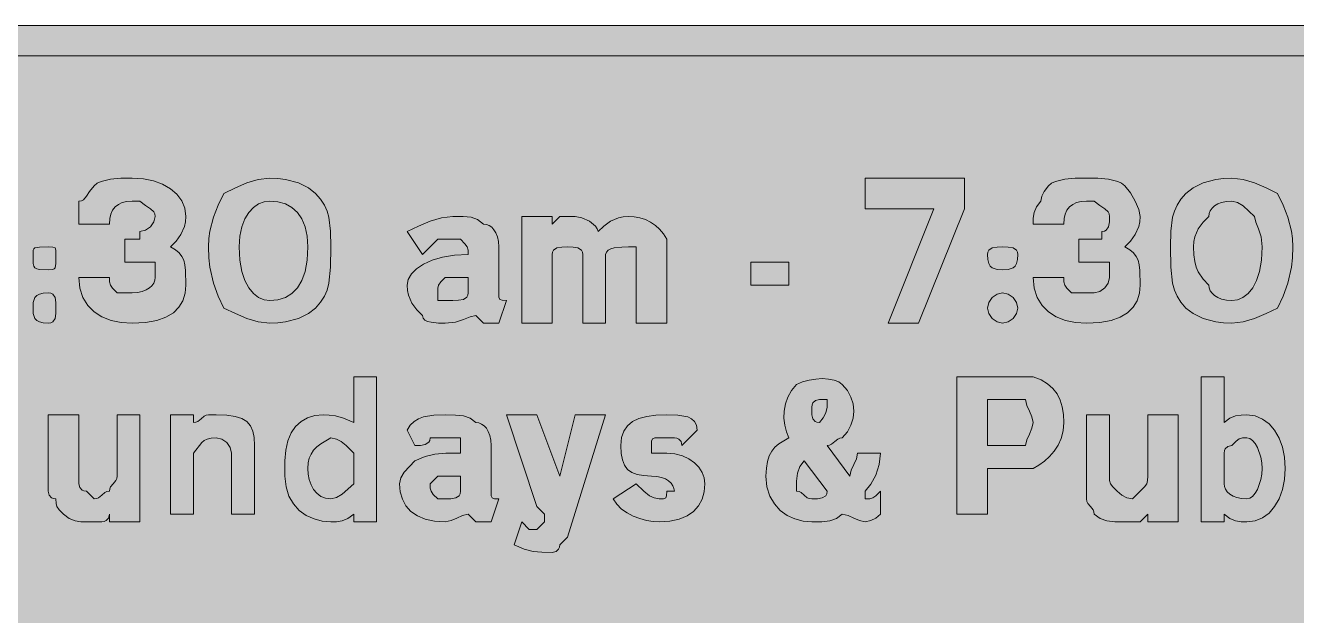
# Model space of a CAD drawing. Header units: metres. Extents: x 12 to 555, y 31 to 239.
# Drawn here: x 165.2 to 365, y 146.3 to 239 of the extents above; entities that cross this region are included whole.
import ezdxf

# ---------------------------------------------------------------- set-up
doc = ezdxf.new("R2010")
doc.units = ezdxf.units.M
doc.layers.add('FILL_BLACK_000000', color=7, linetype='Continuous', true_color=0x000000)
doc.layers.add('FILL_WHITE_FFFFFF', color=7, linetype='Continuous', true_color=0xffffff)

msp = doc.modelspace()

# ---------------------------------------------------------------- hatches: boundary and pattern name
at = {"layer": 'FILL_BLACK_000000', "true_color": 0x000000}
h = msp.add_hatch(color=7, dxfattribs=at)
h.dxf.hatch_style = 1
h.paths.add_polyline_path([(548.59, 238.83), (550.26, 238.29), (551.7, 237.52), (552.81, 236.64), (554.46, 233.64), (555, 232.25), (555.16, 231.49), (555.21, 230.64), (555.21, 39.84), (555, 38.73), (554.46, 37.29), (552.81, 33.84), (551.7, 32.96), (550.26, 32.19), (548.59, 31.65), (546.81, 31.44), (20.01, 31.44), (19.16, 31.49), (18.4, 31.65), (17.01, 32.19), (14.01, 33.84), (12.36, 37.29), (11.82, 38.73), (11.61, 39.84), (11.61, 230.64), (11.63, 231.54), (11.76, 232.44), (12.12, 233.34), (12.81, 234.24), (12.96, 234.99), (13.32, 235.76), (14.01, 236.64), (14.89, 237.33), (15.66, 237.69), (16.41, 237.84), (17.31, 238.53), (18.21, 238.89), (19.11, 239.02), (20.01, 239.04), (546.81, 239.04), (548.59, 238.83)])
h.paths.add_polyline_path([(18.43, 234.01), (17.82, 233.73), (17.31, 233.34), (16.92, 232.83), (16.63, 232.21), (16.47, 231.48), (16.41, 230.64), (16.41, 39.84), (16.41, 38.64), (16.56, 38.04), (16.92, 37.63), (17.21, 37.49), (17.61, 37.44), (17.66, 37.04), (17.82, 36.75), (18.36, 36.39), (19.13, 36.26), (20.01, 36.24), (546.81, 36.24), (548.01, 36.24), (548.72, 36.26), (549.21, 36.39), (549.7, 36.75), (550.41, 37.44), (551.01, 38.19), (551.42, 38.96), (551.61, 39.84), (551.61, 230.64), (551.46, 231.24), (551.1, 231.65), (550.81, 231.79), (550.41, 231.84), (550.41, 233.04), (549.51, 233.73), (548.61, 234.09), (547.71, 234.22), (546.81, 234.24), (20.01, 234.24), (19.17, 234.18), (18.43, 234.01)], flags=16)
h = msp.add_hatch(color=7, dxfattribs=at)
h.dxf.hatch_style = 1
h.paths.add_polyline_path([(180.27, 192.35), (178.67, 192.69), (177.24, 193.25), (176.01, 194.04), (175, 195.05), (174.25, 196.29), (173.77, 197.75), (173.61, 199.44), (178.41, 199.44), (178.43, 198.73), (178.56, 198.24), (178.92, 197.75), (179.61, 197.04), (182.01, 197.04), (182.85, 197.09), (183.58, 197.25), (184.2, 197.48), (184.71, 197.79), (185.1, 198.15), (185.38, 198.56), (185.55, 198.99), (185.61, 199.44), (185.61, 201.84), (184.41, 201.84), (183.21, 201.84), (180.81, 201.84), (180.81, 205.44), (183.21, 205.44), (183.21, 206.64), (184.09, 206.85), (184.86, 207.39), (185.4, 208.16), (185.61, 209.04), (185.56, 209.44), (185.4, 209.75), (184.86, 210.24), (184.09, 210.73), (183.21, 211.44), (182.01, 211.44), (181.17, 211.38), (180.43, 211.21), (179.82, 210.93), (179.31, 210.54), (178.92, 210.03), (178.63, 209.41), (178.47, 208.68), (178.41, 207.84), (173.61, 207.84), (173.61, 211.44), (174.01, 211.49), (174.32, 211.65), (174.81, 212.19), (175.3, 212.96), (176.01, 213.84), (176.51, 214.24), (177.12, 214.53), (178.56, 214.89), (180.23, 215.02), (182.01, 215.04), (183.75, 214.93), (185.35, 214.61), (186.78, 214.09), (188.01, 213.39), (189.02, 212.52), (189.77, 211.5), (190.25, 210.33), (190.41, 209.04), (190.36, 208.19), (190.2, 207.45), (189.66, 206.19), (188.89, 205.16), (188.01, 204.24), (188.8, 203.79), (189.4, 203.3), (189.82, 202.76), (190.11, 202.14), (190.28, 201.4), (190.37, 200.53), (190.41, 198.24), (190.3, 196.95), (189.94, 195.78), (189.33, 194.76), (188.46, 193.89), (187.3, 193.19), (185.85, 192.67), (184.09, 192.35), (182.01, 192.24), (180.27, 192.35)])
h = msp.add_hatch(color=7, dxfattribs=at)
h.dxf.hatch_style = 1
h.paths.add_polyline_path([(212.91, 198.54), (212.62, 197.47), (212.2, 196.48), (211.6, 195.54), (210.81, 194.64), (209.68, 193.76), (208.11, 192.99), (206.08, 192.45), (204.9, 192.29), (203.61, 192.24), (201.81, 192.45), (200.01, 192.99), (198.21, 193.76), (196.41, 194.64), (195.53, 196.48), (194.76, 198.54), (194.22, 201.05), (194.06, 202.55), (194.01, 204.24), (194.06, 205.54), (194.22, 206.73), (194.76, 208.89), (195.53, 210.82), (196.41, 212.64), (198.21, 213.52), (200.01, 214.29), (201.81, 214.83), (203.61, 215.04), (204.9, 214.99), (206.08, 214.83), (208.11, 214.29), (209.68, 213.52), (210.81, 212.64), (211.6, 211.74), (212.2, 210.82), (212.62, 209.88), (212.91, 208.89), (213.17, 206.73), (213.21, 204.24), (213.17, 201.05), (212.91, 198.54)])
h.paths.add_polyline_path([(209.18, 207.39), (208.66, 208.63), (207.96, 209.64), (207.09, 210.43), (206.07, 210.99), (204.9, 211.33), (203.61, 211.44), (202.71, 211.33), (201.85, 210.99), (201.04, 210.43), (200.31, 209.64), (199.7, 208.63), (199.22, 207.39), (198.92, 205.93), (198.81, 204.24), (198.92, 202.16), (199.22, 200.4), (199.7, 198.95), (200.31, 197.79), (201.04, 196.92), (201.85, 196.31), (202.71, 195.95), (203.61, 195.84), (204.9, 195.95), (206.07, 196.31), (207.09, 196.92), (207.96, 197.79), (208.66, 198.95), (209.18, 200.4), (209.5, 202.16), (209.61, 204.24), (209.5, 205.93), (209.18, 207.39)], flags=16)
h = msp.add_hatch(color=7, dxfattribs=at)
h.dxf.hatch_style = 1
h.paths.add_polyline_path([(308.01, 210.24), (297.21, 210.24), (297.21, 215.04), (312.81, 215.04), (312.81, 210.24), (305.61, 192.24), (300.81, 192.24), (308.01, 210.24)])
h = msp.add_hatch(color=7, dxfattribs=at)
h.dxf.hatch_style = 1
h.paths.add_polyline_path([(330.27, 192.35), (328.67, 192.69), (327.24, 193.25), (326.01, 194.04), (325, 195.05), (324.25, 196.29), (323.77, 197.75), (323.61, 199.44), (328.41, 199.44), (328.43, 198.73), (328.56, 198.24), (328.92, 197.75), (329.61, 197.04), (333.21, 197.04), (334.09, 197.25), (334.86, 197.79), (335.4, 198.56), (335.61, 199.44), (335.61, 201.84), (334.41, 201.84), (330.81, 201.84), (330.81, 205.44), (334.41, 205.44), (334.41, 206.64), (334.81, 206.69), (335.1, 206.85), (335.46, 207.39), (335.59, 208.16), (335.61, 209.04), (335.56, 209.44), (335.4, 209.75), (334.86, 210.24), (334.09, 210.73), (333.21, 211.44), (332.01, 211.44), (331.17, 211.38), (330.43, 211.21), (329.82, 210.93), (329.31, 210.54), (328.92, 210.03), (328.63, 209.41), (328.47, 208.68), (328.41, 207.84), (323.61, 207.84), (323.63, 208.74), (323.76, 209.64), (324.12, 210.54), (324.81, 211.44), (324.96, 212.19), (325.32, 212.96), (326.01, 213.84), (326.51, 214.24), (327.12, 214.53), (328.56, 214.89), (330.23, 215.02), (332.01, 215.04), (333.79, 215.02), (335.46, 214.89), (336.9, 214.53), (337.51, 214.24), (338.01, 213.84), (338.89, 212.75), (339.66, 211.44), (340.2, 210.13), (340.41, 209.04), (340.36, 208.19), (340.2, 207.45), (339.66, 206.19), (338.89, 205.16), (338.01, 204.24), (338.8, 203.79), (339.4, 203.3), (339.82, 202.76), (340.11, 202.14), (340.28, 201.4), (340.37, 200.53), (340.41, 198.24), (340.3, 196.95), (339.94, 195.78), (339.33, 194.76), (338.46, 193.89), (337.3, 193.19), (335.85, 192.67), (334.09, 192.35), (332.01, 192.24), (330.27, 192.35)])
h = msp.add_hatch(color=7, dxfattribs=at)
h.dxf.hatch_style = 1
h.paths.add_polyline_path([(364.2, 201.05), (363.66, 198.54), (362.89, 196.48), (362.01, 194.64), (360.21, 193.76), (358.41, 192.99), (356.61, 192.45), (354.81, 192.24), (353.52, 192.29), (352.33, 192.45), (350.31, 192.99), (348.73, 193.76), (347.61, 194.64), (346.82, 195.54), (346.22, 196.48), (345.8, 197.47), (345.51, 198.54), (345.25, 201.05), (345.21, 204.24), (345.25, 206.73), (345.51, 208.89), (345.8, 209.88), (346.22, 210.82), (346.82, 211.74), (347.61, 212.64), (348.73, 213.52), (350.31, 214.29), (352.33, 214.83), (353.52, 214.99), (354.81, 215.04), (356.61, 214.83), (358.41, 214.29), (360.21, 213.52), (362.01, 212.64), (362.89, 210.82), (363.66, 208.89), (364.2, 206.73), (364.36, 205.54), (364.41, 204.24), (364.36, 202.55), (364.2, 201.05)])
h.paths.add_polyline_path([(359.01, 207.09), (358.6, 208.12), (358.41, 209.04), (356.61, 210.69), (355.71, 211.23), (354.81, 211.44), (353.97, 211.39), (353.23, 211.23), (352.62, 211), (352.11, 210.69), (351.72, 210.33), (351.43, 209.92), (351.27, 209.49), (351.21, 209.04), (350.33, 208.12), (349.56, 207.09), (349.02, 205.83), (348.86, 205.09), (348.81, 204.24), (348.86, 203), (349.02, 201.95), (349.25, 201.08), (349.56, 200.34), (350.33, 199.18), (351.21, 198.24), (351.27, 197.79), (351.43, 197.36), (351.72, 196.95), (352.11, 196.59), (352.62, 196.28), (353.23, 196.05), (353.97, 195.89), (354.81, 195.84), (355.71, 195.95), (356.57, 196.31), (357.38, 196.92), (358.11, 197.79), (358.72, 198.95), (359.2, 200.4), (359.5, 202.16), (359.61, 204.24), (359.42, 205.83), (359.01, 207.09)], flags=16)
h = msp.add_hatch(color=7, dxfattribs=at)
h.dxf.hatch_style = 1
h.paths.add_polyline_path([(237.21, 192.24), (236.01, 193.44), (235.09, 193.25), (234.06, 192.84), (232.8, 192.43), (231.21, 192.24), (230.14, 192.26), (228.96, 192.39), (228.43, 192.53), (228, 192.75), (227.72, 193.04), (227.61, 193.44), (226.73, 194.36), (225.96, 195.39), (225.42, 196.65), (225.26, 197.39), (225.21, 198.24), (225.38, 199.14), (225.87, 200), (226.67, 200.81), (227.76, 201.54), (229.14, 202.15), (230.78, 202.63), (232.67, 202.93), (234.81, 203.04), (234.79, 203.75), (234.66, 204.24), (234.3, 204.73), (233.61, 205.44), (232.41, 205.44), (230.01, 205.44), (227.61, 203.04), (225.21, 206.64), (227.01, 207.52), (228.81, 208.29), (230.61, 208.83), (232.41, 209.04), (234, 209.02), (235.26, 208.89), (236.29, 208.53), (237.21, 207.84), (237.66, 207.78), (238.09, 207.61), (238.5, 207.33), (238.86, 206.94), (239.17, 206.43), (239.4, 205.81), (239.56, 205.08), (239.61, 204.24), (239.61, 197.04), (239.63, 196.35), (239.76, 195.99), (240.12, 195.86), (240.81, 195.84), (239.61, 192.24), (237.21, 192.24)])
h.paths.add_polyline_path([(232.41, 195.84), (233.29, 195.86), (234.06, 195.99), (234.6, 196.35), (234.76, 196.64), (234.81, 197.04), (234.81, 199.44), (231.21, 199.44), (230.52, 198.73), (230.16, 198.24), (230.03, 197.75), (230.01, 197.04), (230.01, 195.84), (232.41, 195.84)], flags=16)
h = msp.add_hatch(color=7, dxfattribs=at)
h.dxf.hatch_style = 1
h.paths.add_polyline_path([(258.94, 204.22), (257.76, 204.09), (257.23, 203.95), (256.8, 203.73), (256.52, 203.44), (256.41, 203.04), (256.41, 192.24), (252.81, 192.24), (252.81, 203.04), (252.76, 203.44), (252.6, 203.73), (252.06, 204.09), (251.29, 204.22), (250.41, 204.24), (249.53, 204.22), (248.76, 204.09), (248.22, 203.73), (248.06, 203.44), (248.01, 203.04), (248.01, 192.24), (243.21, 192.24), (243.21, 209.04), (248.01, 209.04), (248.01, 207.84), (249.21, 209.04), (251.61, 209.04), (252.68, 208.83), (253.86, 208.29), (254.82, 207.52), (255.1, 207.09), (255.21, 206.64), (256.13, 207.52), (257.16, 208.29), (258.42, 208.83), (259.16, 208.99), (260.01, 209.04), (260.91, 208.98), (261.79, 208.81), (262.65, 208.53), (263.46, 208.14), (264.22, 207.63), (264.9, 207.01), (265.51, 206.28), (266.01, 205.44), (266.01, 204.24), (266.01, 192.24), (261.21, 192.24), (261.21, 203.04), (261.21, 204.24), (260.01, 204.24), (258.94, 204.22)])
h = msp.add_hatch(color=7, dxfattribs=at)
h.dxf.hatch_style = 1
h.paths.add_polyline_path([(169.99, 201.65), (169.86, 200.94), (169.72, 200.77), (169.5, 200.68), (168.81, 200.64), (167.42, 200.68), (167, 200.77), (166.71, 200.94), (166.54, 201.23), (166.45, 201.65), (166.41, 203.04), (166.45, 203.73), (166.54, 203.95), (166.71, 204.09), (167.42, 204.22), (168.81, 204.24), (169.5, 204.22), (169.86, 204.09), (169.99, 203.73), (170.01, 203.04), (169.99, 201.65)])
h = msp.add_hatch(color=7, dxfattribs=at)
h.dxf.hatch_style = 1
h.paths.add_polyline_path([(321.16, 202.25), (321, 201.65), (320.77, 201.23), (320.46, 200.94), (319.69, 200.68), (318.81, 200.64), (317.93, 200.68), (317.16, 200.94), (316.85, 201.23), (316.62, 201.65), (316.46, 202.25), (316.41, 203.04), (316.46, 203.44), (316.62, 203.73), (317.16, 204.09), (317.93, 204.22), (318.81, 204.24), (319.69, 204.22), (320.46, 204.09), (321, 203.73), (321.16, 203.44), (321.21, 203.04), (321.16, 202.25)])
h = msp.add_hatch(color=7, dxfattribs=at)
h.dxf.hatch_style = 1
h.paths.add_polyline_path([(285.21, 198.24), (279.21, 198.24), (279.21, 201.84), (285.21, 201.84), (285.21, 198.24)])
h = msp.add_hatch(color=7, dxfattribs=at)
h.dxf.hatch_style = 1
h.paths.add_polyline_path([(169.99, 193.76), (169.86, 192.99), (169.5, 192.45), (169.21, 192.29), (168.81, 192.24), (168.02, 192.29), (167.42, 192.45), (167, 192.68), (166.71, 192.99), (166.45, 193.76), (166.41, 194.64), (166.45, 195.52), (166.71, 196.29), (167, 196.6), (167.42, 196.83), (168.02, 196.99), (168.81, 197.04), (169.21, 196.99), (169.5, 196.83), (169.86, 196.29), (169.99, 195.52), (170.01, 194.64), (169.99, 193.76)])
h = msp.add_hatch(color=7, dxfattribs=at)
h.dxf.hatch_style = 1
h.paths.add_polyline_path([(321, 193.76), (320.46, 192.99), (319.69, 192.45), (318.81, 192.24), (317.93, 192.45), (317.16, 192.99), (316.62, 193.76), (316.41, 194.64), (316.62, 195.52), (317.16, 196.29), (317.93, 196.83), (318.81, 197.04), (319.69, 196.83), (320.46, 196.29), (321, 195.52), (321.21, 194.64), (321, 193.76)])
h = msp.add_hatch(color=7, dxfattribs=at)
h.dxf.hatch_style = 1
h.paths.add_polyline_path([(220.41, 183.84), (220.41, 161.04), (216.81, 161.04), (216.81, 162.24), (215.91, 161.55), (215.01, 161.19), (214.11, 161.06), (213.21, 161.04), (211.87, 161.15), (210.57, 161.49), (209.35, 162.05), (208.26, 162.84), (207.34, 163.85), (206.63, 165.09), (206.17, 166.55), (206.01, 168.24), (206.01, 169.44), (206.01, 170.64), (206.12, 172.33), (206.44, 173.79), (206.96, 175.03), (207.66, 176.04), (208.53, 176.83), (209.55, 177.39), (210.72, 177.73), (212.01, 177.84), (212.93, 177.82), (213.96, 177.69), (215.22, 177.33), (216.81, 176.64), (216.81, 183.84), (220.41, 183.84)])
h.paths.add_polyline_path([(216.81, 171.84), (215.61, 173.04), (214.86, 173.64), (214.09, 174.05), (213.21, 174.24), (211.63, 173.32), (211.02, 172.83), (210.51, 172.29), (210.12, 171.7), (209.83, 171.03), (209.67, 170.29), (209.61, 169.44), (209.67, 168.54), (209.83, 167.68), (210.12, 166.87), (210.51, 166.14), (211.02, 165.53), (211.63, 165.05), (212.37, 164.75), (213.21, 164.64), (214.11, 164.85), (215.01, 165.39), (216.81, 167.04), (216.81, 170.64), (216.81, 171.84)], flags=16)
h = msp.add_hatch(color=7, dxfattribs=at)
h.dxf.hatch_style = 1
h.paths.add_polyline_path([(311.61, 162.24), (311.61, 183.84), (322.41, 183.84), (323.61, 183.84), (324.85, 183.33), (325.88, 182.71), (326.71, 181.98), (327.36, 181.14), (327.84, 180.18), (328.17, 179.11), (328.35, 177.93), (328.41, 176.64), (328.3, 175.35), (328, 174.16), (327.52, 173.1), (326.91, 172.14), (326.18, 171.3), (325.37, 170.56), (324.51, 169.95), (323.61, 169.44), (322.41, 169.44), (316.41, 169.44), (316.41, 162.24), (311.61, 162.24)])
h.paths.add_polyline_path([(322.41, 173.04), (322.6, 173.94), (323.01, 174.84), (323.42, 175.74), (323.61, 176.64), (323.42, 177.54), (323.01, 178.44), (322.6, 179.34), (322.41, 180.24), (321.21, 180.24), (316.41, 180.24), (316.41, 173.04), (321.21, 173.04), (322.41, 173.04)], flags=16)
h = msp.add_hatch(color=7, dxfattribs=at)
h.dxf.hatch_style = 1
h.paths.add_polyline_path([(355.41, 161.19), (354.51, 161.55), (353.61, 162.24), (353.61, 161.04), (350.01, 161.04), (350.01, 183.84), (353.61, 183.84), (353.61, 176.64), (354.51, 177.33), (355.41, 177.69), (356.31, 177.82), (357.21, 177.84), (358.5, 177.68), (359.67, 177.2), (360.69, 176.45), (361.56, 175.44), (362.26, 174.21), (362.78, 172.78), (363.1, 171.18), (363.21, 169.44), (363.1, 167.7), (362.78, 166.1), (362.26, 164.67), (361.56, 163.44), (360.69, 162.43), (359.67, 161.68), (358.5, 161.2), (357.21, 161.04), (356.31, 161.06), (355.41, 161.19)])
h.paths.add_polyline_path([(358.09, 165.05), (358.5, 165.53), (358.86, 166.14), (359.4, 167.68), (359.56, 168.54), (359.61, 169.44), (359.56, 170.34), (359.4, 171.2), (358.86, 172.74), (358.5, 173.35), (358.09, 173.83), (357.66, 174.13), (357.21, 174.24), (356.5, 174.22), (356.01, 174.09), (355.52, 173.73), (354.81, 173.04), (354.21, 172.89), (353.8, 172.53), (353.66, 172.24), (353.61, 171.84), (353.61, 167.04), (353.67, 166.59), (353.83, 166.16), (354.12, 165.75), (354.51, 165.39), (355.02, 165.08), (355.64, 164.85), (356.37, 164.69), (357.21, 164.64), (357.66, 164.75), (358.09, 165.05)], flags=16)
h = msp.add_hatch(color=7, dxfattribs=at)
h.dxf.hatch_style = 1
h.paths.add_polyline_path([(284.46, 178.44), (284.66, 179.56), (285.04, 180.65), (285.62, 181.69), (286.41, 182.64), (287.36, 183.03), (288.38, 183.31), (289.43, 183.48), (290.46, 183.54), (291.44, 183.48), (292.32, 183.31), (293.05, 183.03), (293.61, 182.64), (294.4, 181.69), (294.96, 180.65), (295.3, 179.56), (295.41, 178.44), (295.3, 177.32), (294.96, 176.23), (294.4, 175.19), (293.61, 174.24), (293.21, 174.19), (292.9, 174.05), (292.41, 173.64), (291.92, 173.23), (291.61, 173.09), (291.21, 173.04), (294.81, 168.24), (295, 169.14), (295.41, 170.04), (295.82, 170.94), (296.01, 171.84), (299.61, 171.84), (299.4, 170.06), (298.86, 168.39), (298.09, 166.95), (297.21, 165.84), (297.21, 164.64), (297.92, 164.66), (298.41, 164.79), (298.9, 165.15), (299.61, 165.84), (299.61, 162.24), (298.86, 161.64), (298.09, 161.23), (297.21, 161.04), (296.31, 161.23), (295.41, 161.64), (294.51, 162.05), (293.61, 162.24), (292.69, 161.55), (291.66, 161.19), (290.4, 161.06), (288.81, 161.04), (287.47, 161.15), (286.17, 161.49), (284.95, 162.05), (283.86, 162.84), (282.94, 163.85), (282.23, 165.09), (281.77, 166.55), (281.61, 168.24), (281.67, 169.48), (281.83, 170.53), (282.12, 171.4), (282.51, 172.14), (283.02, 172.76), (283.63, 173.3), (285.21, 174.24), (284.82, 175.19), (284.55, 176.23), (284.43, 177.32), (284.46, 178.44)])
h.paths.add_polyline_path([(286.43, 167.43), (286.41, 165.84), (286.81, 165.79), (287.12, 165.65), (287.61, 165.24), (288.1, 164.83), (288.41, 164.69), (288.81, 164.64), (289.69, 164.66), (290.46, 164.79), (291, 165.15), (291.16, 165.44), (291.21, 165.84), (287.61, 170.64), (286.92, 169.72), (286.56, 168.69), (286.43, 167.43)], flags=16)
h.paths.add_polyline_path([(291.02, 178.16), (291.21, 179.04), (291.21, 180.24), (290.01, 180.24), (289.41, 180.09), (289, 179.73), (288.86, 179.44), (288.81, 179.04), (288.81, 177.84), (288.96, 177.24), (289.32, 176.83), (289.61, 176.69), (290.01, 176.64), (290.61, 177.39), (291.02, 178.16)], flags=16)
h = msp.add_hatch(color=7, dxfattribs=at)
h.dxf.hatch_style = 1
h.paths.add_polyline_path([(183.21, 177.84), (183.21, 161.04), (178.41, 161.04), (178.41, 162.24), (178.26, 161.64), (177.9, 161.23), (177.61, 161.09), (177.21, 161.04), (174.81, 161.04), (173.91, 161.06), (173.01, 161.19), (172.11, 161.55), (171.21, 162.24), (170.52, 162.95), (170.16, 163.44), (170.03, 163.93), (170.01, 164.64), (169.61, 164.69), (169.32, 164.83), (168.96, 165.24), (168.81, 165.84), (168.81, 177.84), (173.61, 177.84), (173.61, 168.24), (173.61, 167.04), (173.76, 166.44), (174.12, 166.03), (174.41, 165.89), (174.81, 165.84), (176.01, 164.64), (176.41, 164.69), (176.72, 164.83), (177.21, 165.24), (177.7, 165.65), (178.01, 165.79), (178.41, 165.84), (178.46, 166.24), (178.6, 166.55), (179.01, 167.04), (179.42, 167.53), (179.56, 167.84), (179.61, 168.24), (179.61, 177.84), (183.21, 177.84)])
h = msp.add_hatch(color=7, dxfattribs=at)
h.dxf.hatch_style = 1
h.paths.add_polyline_path([(197.61, 162.24), (197.61, 170.64), (197.61, 171.84), (197.4, 172.72), (196.86, 173.49), (196.09, 174.03), (195.21, 174.24), (194.42, 174.19), (193.8, 174.03), (193.33, 173.8), (192.96, 173.49), (191.61, 171.84), (191.61, 162.24), (188.01, 162.24), (188.01, 177.84), (191.61, 177.84), (191.61, 176.64), (192.01, 176.69), (192.32, 176.83), (192.81, 177.24), (193.3, 177.65), (193.61, 177.79), (194.01, 177.84), (195.21, 177.84), (196.85, 177.78), (198.17, 177.6), (199.22, 177.27), (200.01, 176.79), (200.58, 176.14), (200.95, 175.31), (201.15, 174.28), (201.21, 173.04), (201.21, 162.24), (197.61, 162.24)])
h = msp.add_hatch(color=7, dxfattribs=at)
h.dxf.hatch_style = 1
h.paths.add_polyline_path([(236.01, 161.04), (234.81, 162.24), (233.91, 162.05), (233.01, 161.64), (232.11, 161.23), (231.21, 161.04), (229.52, 161.15), (228.06, 161.47), (226.82, 161.99), (225.81, 162.69), (225.02, 163.56), (224.46, 164.58), (224.12, 165.75), (224.01, 167.04), (224.22, 167.94), (224.76, 168.84), (226.41, 170.64), (228.04, 171.33), (229.56, 171.69), (231.3, 171.82), (233.61, 171.84), (233.61, 173.04), (233.61, 174.24), (231.21, 174.24), (228.81, 174.24), (228.76, 173.84), (228.6, 173.55), (228.06, 173.19), (227.29, 173.06), (226.41, 173.04), (225.21, 175.44), (225.71, 176.23), (226.32, 176.83), (227, 177.25), (227.76, 177.54), (229.43, 177.8), (231.21, 177.84), (232.8, 177.82), (234.06, 177.69), (235.09, 177.33), (236.01, 176.64), (236.46, 176.58), (236.89, 176.41), (237.3, 176.13), (237.66, 175.74), (237.97, 175.23), (238.2, 174.61), (238.36, 173.88), (238.41, 173.04), (238.41, 165.84), (238.43, 165.15), (238.56, 164.79), (238.92, 164.66), (239.61, 164.64), (238.41, 161.04), (236.01, 161.04)])
h.paths.add_polyline_path([(228.96, 165.84), (229.32, 165.35), (230.01, 164.64), (231.21, 164.64), (232.09, 164.66), (232.86, 164.79), (233.4, 165.15), (233.56, 165.44), (233.61, 165.84), (233.61, 168.24), (230.01, 168.24), (228.81, 167.04), (228.83, 166.33), (228.96, 165.84)], flags=16)
h = msp.add_hatch(color=7, dxfattribs=at)
h.dxf.hatch_style = 1
h.paths.add_polyline_path([(250.41, 158.64), (249.21, 157.44), (249.16, 157.04), (249.02, 156.75), (248.61, 156.39), (248.01, 156.24), (246.4, 156.26), (245.01, 156.39), (243.62, 156.75), (242.01, 157.44), (243.21, 161.04), (244.41, 159.84), (245.61, 159.84), (246.81, 161.04), (246.81, 162.24), (245.61, 163.44), (240.81, 177.84), (245.61, 177.84), (249.21, 168.24), (251.61, 177.84), (256.41, 177.84), (250.41, 158.64)])
h = msp.add_hatch(color=7, dxfattribs=at)
h.dxf.hatch_style = 1
h.paths.add_polyline_path([(271.9, 165.75), (271.56, 164.58), (271, 163.56), (270.21, 162.69), (269.2, 161.99), (267.96, 161.47), (266.5, 161.15), (264.81, 161.04), (263.86, 161.1), (262.84, 161.26), (261.79, 161.55), (260.76, 161.94), (259.78, 162.45), (258.9, 163.06), (258.17, 163.8), (257.61, 164.64), (261.21, 167.04), (262.41, 165.84), (263.29, 165.15), (264.06, 164.79), (264.81, 164.64), (265.5, 164.66), (265.86, 164.79), (265.99, 165.15), (266.01, 165.84), (267.21, 165.84), (267.15, 166.29), (266.99, 166.72), (266.7, 167.13), (266.31, 167.49), (265.8, 167.8), (265.18, 168.03), (264.45, 168.19), (263.61, 168.24), (262.37, 168.3), (261.34, 168.48), (260.51, 168.81), (259.86, 169.29), (259.38, 169.94), (259.05, 170.77), (258.87, 171.8), (258.81, 173.04), (258.92, 174.28), (259.26, 175.31), (259.82, 176.14), (260.61, 176.79), (261.62, 177.27), (262.86, 177.6), (264.32, 177.78), (266.01, 177.84), (267.77, 177.8), (269.31, 177.54), (269.92, 177.25), (270.4, 176.83), (270.7, 176.23), (270.81, 175.44), (268.41, 173.04), (268.26, 173.64), (267.9, 174.05), (267.61, 174.19), (267.21, 174.24), (264.81, 174.24), (264.12, 174.22), (263.76, 174.09), (263.63, 173.73), (263.61, 173.04), (263.61, 171.84), (266.01, 171.84), (267.3, 171.73), (268.47, 171.43), (269.49, 170.95), (270.36, 170.34), (271.06, 169.61), (271.58, 168.8), (271.9, 167.94), (272.01, 167.04), (271.9, 165.75)])
h = msp.add_hatch(color=7, dxfattribs=at)
h.dxf.hatch_style = 1
h.paths.add_polyline_path([(346.41, 177.84), (346.41, 161.04), (341.61, 161.04), (341.61, 162.24), (340.41, 161.04), (338.01, 161.04), (336.42, 161.06), (335.16, 161.19), (334.13, 161.55), (333.21, 162.24), (333.16, 162.64), (333.02, 162.95), (332.61, 163.44), (332.2, 163.93), (332.06, 164.24), (332.01, 164.64), (332.01, 165.84), (332.01, 177.84), (335.61, 177.84), (335.61, 168.24), (335.63, 167.53), (335.76, 167.04), (336.12, 166.55), (336.81, 165.84), (337.56, 165.24), (338.33, 164.83), (339.21, 164.64), (340.41, 165.84), (341.1, 166.55), (341.46, 167.04), (341.59, 167.53), (341.61, 168.24), (341.61, 177.84), (346.41, 177.84)])
at = {"layer": 'FILL_WHITE_FFFFFF', "true_color": 0xffffff}
h = msp.add_hatch(color=7, dxfattribs=at)
h.dxf.hatch_style = 1
h.paths.add_polyline_path([(546.81, 234.24), (548.01, 234.24), (548.72, 234.22), (549.21, 234.09), (549.7, 233.73), (550.41, 233.04), (550.41, 231.84), (550.81, 231.79), (551.1, 231.65), (551.46, 231.24), (551.61, 230.64), (551.61, 39.84), (551.42, 38.96), (551.01, 38.19), (550.41, 37.44), (549.51, 36.75), (548.61, 36.39), (547.71, 36.26), (546.81, 36.24), (20.01, 36.24), (19.13, 36.26), (18.36, 36.39), (17.82, 36.75), (17.66, 37.04), (17.61, 37.44), (17.21, 37.49), (16.92, 37.65), (16.56, 38.19), (16.43, 38.96), (16.41, 39.84), (16.41, 230.64), (16.47, 231.48), (16.63, 232.21), (16.92, 232.83), (17.31, 233.34), (17.82, 233.73), (18.43, 234.01), (19.17, 234.18), (20.01, 234.24), (546.81, 234.24)])

# ---------------------------------------------------------------- linework, layer by layer
at = {"layer": 'FILL_BLACK_000000', "lineweight": 0, "true_color": 0x000000}
for points in [[(20.01, 239.04), (546.81, 239.04)], [(546.81, 234.24), (20.01, 234.24), (19.17, 234.18), (18.43, 234.01), (17.82, 233.73), (17.31, 233.34), (16.92, 232.83), (16.63, 232.21), (16.47, 231.48), (16.41, 230.64), (16.41, 39.84), (16.41, 38.64), (16.56, 38.04), (16.92, 37.63), (17.21, 37.49), (17.61, 37.44), (17.66, 37.04), (17.82, 36.75), (18.36, 36.39), (19.13, 36.26), (20.01, 36.24), (546.81, 36.24)]]:
    msp.add_lwpolyline(points, dxfattribs=at)
for points in [[(180.27, 192.35), (178.67, 192.69), (177.24, 193.25), (176.01, 194.04), (175, 195.05), (174.25, 196.29), (173.77, 197.75), (173.61, 199.44), (178.41, 199.44), (178.43, 198.73), (178.56, 198.24), (178.92, 197.75), (179.61, 197.04), (182.01, 197.04), (182.85, 197.09), (183.58, 197.25), (184.2, 197.48), (184.71, 197.79), (185.1, 198.15), (185.38, 198.56), (185.55, 198.99), (185.61, 199.44), (185.61, 201.84), (184.41, 201.84), (183.21, 201.84), (180.81, 201.84), (180.81, 205.44), (183.21, 205.44), (183.21, 206.64), (184.09, 206.85), (184.86, 207.39), (185.4, 208.16), (185.61, 209.04), (185.56, 209.44), (185.4, 209.75), (184.86, 210.24), (184.09, 210.73), (183.21, 211.44), (182.01, 211.44), (181.17, 211.38), (180.43, 211.21), (179.82, 210.93), (179.31, 210.54), (178.92, 210.03), (178.63, 209.41), (178.47, 208.68), (178.41, 207.84), (173.61, 207.84), (173.61, 211.44), (174.01, 211.49), (174.32, 211.65), (174.81, 212.19), (175.3, 212.96), (176.01, 213.84), (176.51, 214.24), (177.12, 214.53), (178.56, 214.89), (180.23, 215.02), (182.01, 215.04), (183.75, 214.93), (185.35, 214.61), (186.78, 214.09), (188.01, 213.39), (189.02, 212.52), (189.77, 211.5), (190.25, 210.33), (190.41, 209.04), (190.36, 208.19), (190.2, 207.45), (189.66, 206.19), (188.89, 205.16), (188.01, 204.24), (188.8, 203.79), (189.4, 203.3), (189.82, 202.76), (190.11, 202.14), (190.28, 201.4), (190.37, 200.53), (190.41, 198.24), (190.3, 196.95), (189.94, 195.78), (189.33, 194.76), (188.46, 193.89), (187.3, 193.19), (185.85, 192.67), (184.09, 192.35), (182.01, 192.24)], [(212.91, 198.54), (212.62, 197.47), (212.2, 196.48), (211.6, 195.54), (210.81, 194.64), (209.68, 193.76), (208.11, 192.99), (206.08, 192.45), (204.9, 192.29), (203.61, 192.24), (201.81, 192.45), (200.01, 192.99), (198.21, 193.76), (196.41, 194.64), (195.53, 196.48), (194.76, 198.54), (194.22, 201.05), (194.06, 202.55), (194.01, 204.24), (194.06, 205.54), (194.22, 206.73), (194.76, 208.89), (195.53, 210.82), (196.41, 212.64), (198.21, 213.52), (200.01, 214.29), (201.81, 214.83), (203.61, 215.04), (204.9, 214.99), (206.08, 214.83), (208.11, 214.29), (209.68, 213.52), (210.81, 212.64), (211.6, 211.74), (212.2, 210.82), (212.62, 209.88), (212.91, 208.89), (213.17, 206.73), (213.21, 204.24), (213.17, 201.05)], [(308.01, 210.24), (297.21, 210.24), (297.21, 215.04), (312.81, 215.04), (312.81, 210.24), (305.61, 192.24), (300.81, 192.24)], [(330.27, 192.35), (328.67, 192.69), (327.24, 193.25), (326.01, 194.04), (325, 195.05), (324.25, 196.29), (323.77, 197.75), (323.61, 199.44), (328.41, 199.44), (328.43, 198.73), (328.56, 198.24), (328.92, 197.75), (329.61, 197.04), (333.21, 197.04), (334.09, 197.25), (334.86, 197.79), (335.4, 198.56), (335.61, 199.44), (335.61, 201.84), (334.41, 201.84), (330.81, 201.84), (330.81, 205.44), (334.41, 205.44), (334.41, 206.64), (334.81, 206.69), (335.1, 206.85), (335.46, 207.39), (335.59, 208.16), (335.61, 209.04), (335.56, 209.44), (335.4, 209.75), (334.86, 210.24), (334.09, 210.73), (333.21, 211.44), (332.01, 211.44), (331.17, 211.38), (330.43, 211.21), (329.82, 210.93), (329.31, 210.54), (328.92, 210.03), (328.63, 209.41), (328.47, 208.68), (328.41, 207.84), (323.61, 207.84), (323.63, 208.74), (323.76, 209.64), (324.12, 210.54), (324.81, 211.44), (324.96, 212.19), (325.32, 212.96), (326.01, 213.84), (326.51, 214.24), (327.12, 214.53), (328.56, 214.89), (330.23, 215.02), (332.01, 215.04), (333.79, 215.02), (335.46, 214.89), (336.9, 214.53), (337.51, 214.24), (338.01, 213.84), (338.89, 212.75), (339.66, 211.44), (340.2, 210.13), (340.41, 209.04), (340.36, 208.19), (340.2, 207.45), (339.66, 206.19), (338.89, 205.16), (338.01, 204.24), (338.8, 203.79), (339.4, 203.3), (339.82, 202.76), (340.11, 202.14), (340.28, 201.4), (340.37, 200.53), (340.41, 198.24), (340.3, 196.95), (339.94, 195.78), (339.33, 194.76), (338.46, 193.89), (337.3, 193.19), (335.85, 192.67), (334.09, 192.35), (332.01, 192.24)], [(364.2, 201.05), (363.66, 198.54), (362.89, 196.48), (362.01, 194.64), (360.21, 193.76), (358.41, 192.99), (356.61, 192.45), (354.81, 192.24), (353.52, 192.29), (352.33, 192.45), (350.31, 192.99), (348.73, 193.76), (347.61, 194.64), (346.82, 195.54), (346.22, 196.48), (345.8, 197.47), (345.51, 198.54), (345.25, 201.05), (345.21, 204.24), (345.25, 206.73), (345.51, 208.89), (345.8, 209.88), (346.22, 210.82), (346.82, 211.74), (347.61, 212.64), (348.73, 213.52), (350.31, 214.29), (352.33, 214.83), (353.52, 214.99), (354.81, 215.04), (356.61, 214.83), (358.41, 214.29), (360.21, 213.52), (362.01, 212.64), (362.89, 210.82), (363.66, 208.89), (364.2, 206.73), (364.36, 205.54), (364.41, 204.24), (364.36, 202.55)], [(209.18, 207.39), (208.66, 208.63), (207.96, 209.64), (207.09, 210.43), (206.07, 210.99), (204.9, 211.33), (203.61, 211.44), (202.71, 211.33), (201.85, 210.99), (201.04, 210.43), (200.31, 209.64), (199.7, 208.63), (199.22, 207.39), (198.92, 205.93), (198.81, 204.24), (198.92, 202.16), (199.22, 200.4), (199.7, 198.95), (200.31, 197.79), (201.04, 196.92), (201.85, 196.31), (202.71, 195.95), (203.61, 195.84), (204.9, 195.95), (206.07, 196.31), (207.09, 196.92), (207.96, 197.79), (208.66, 198.95), (209.18, 200.4), (209.5, 202.16), (209.61, 204.24), (209.5, 205.93)], [(359.01, 207.09), (358.6, 208.12), (358.41, 209.04), (356.61, 210.69), (355.71, 211.23), (354.81, 211.44), (353.97, 211.39), (353.23, 211.23), (352.62, 211), (352.11, 210.69), (351.72, 210.33), (351.43, 209.92), (351.27, 209.49), (351.21, 209.04), (350.33, 208.12), (349.56, 207.09), (349.02, 205.83), (348.86, 205.09), (348.81, 204.24), (348.86, 203), (349.02, 201.95), (349.25, 201.08), (349.56, 200.34), (350.33, 199.18), (351.21, 198.24), (351.27, 197.79), (351.43, 197.36), (351.72, 196.95), (352.11, 196.59), (352.62, 196.28), (353.23, 196.05), (353.97, 195.89), (354.81, 195.84), (355.71, 195.95), (356.57, 196.31), (357.38, 196.92), (358.11, 197.79), (358.72, 198.95), (359.2, 200.4), (359.5, 202.16), (359.61, 204.24), (359.42, 205.83)], [(237.21, 192.24), (236.01, 193.44), (235.09, 193.25), (234.06, 192.84), (232.8, 192.43), (231.21, 192.24), (230.14, 192.26), (228.96, 192.39), (228.43, 192.53), (228, 192.75), (227.72, 193.04), (227.61, 193.44), (226.73, 194.36), (225.96, 195.39), (225.42, 196.65), (225.26, 197.39), (225.21, 198.24), (225.38, 199.14), (225.87, 200), (226.67, 200.81), (227.76, 201.54), (229.14, 202.15), (230.78, 202.63), (232.67, 202.93), (234.81, 203.04), (234.79, 203.75), (234.66, 204.24), (234.3, 204.73), (233.61, 205.44), (232.41, 205.44), (230.01, 205.44), (227.61, 203.04), (225.21, 206.64), (227.01, 207.52), (228.81, 208.29), (230.61, 208.83), (232.41, 209.04), (234, 209.02), (235.26, 208.89), (236.29, 208.53), (237.21, 207.84), (237.66, 207.78), (238.09, 207.61), (238.5, 207.33), (238.86, 206.94), (239.17, 206.43), (239.4, 205.81), (239.56, 205.08), (239.61, 204.24), (239.61, 197.04), (239.63, 196.35), (239.76, 195.99), (240.12, 195.86), (240.81, 195.84), (239.61, 192.24)], [(258.94, 204.22), (257.76, 204.09), (257.23, 203.95), (256.8, 203.73), (256.52, 203.44), (256.41, 203.04), (256.41, 192.24), (252.81, 192.24), (252.81, 203.04), (252.76, 203.44), (252.6, 203.73), (252.06, 204.09), (251.29, 204.22), (250.41, 204.24), (249.53, 204.22), (248.76, 204.09), (248.22, 203.73), (248.06, 203.44), (248.01, 203.04), (248.01, 192.24), (243.21, 192.24), (243.21, 209.04), (248.01, 209.04), (248.01, 207.84), (249.21, 209.04), (251.61, 209.04), (252.68, 208.83), (253.86, 208.29), (254.82, 207.52), (255.1, 207.09), (255.21, 206.64), (256.13, 207.52), (257.16, 208.29), (258.42, 208.83), (259.16, 208.99), (260.01, 209.04), (260.91, 208.98), (261.79, 208.81), (262.65, 208.53), (263.46, 208.14), (264.22, 207.63), (264.9, 207.01), (265.51, 206.28), (266.01, 205.44), (266.01, 204.24), (266.01, 192.24), (261.21, 192.24), (261.21, 203.04), (261.21, 204.24), (260.01, 204.24)], [(169.99, 201.65), (169.86, 200.94), (169.72, 200.77), (169.5, 200.68), (168.81, 200.64), (167.42, 200.68), (167, 200.77), (166.71, 200.94), (166.54, 201.23), (166.45, 201.65), (166.41, 203.04), (166.45, 203.73), (166.54, 203.95), (166.71, 204.09), (167.42, 204.22), (168.81, 204.24), (169.5, 204.22), (169.86, 204.09), (169.99, 203.73), (170.01, 203.04)], [(321.16, 202.25), (321, 201.65), (320.77, 201.23), (320.46, 200.94), (319.69, 200.68), (318.81, 200.64), (317.93, 200.68), (317.16, 200.94), (316.85, 201.23), (316.62, 201.65), (316.46, 202.25), (316.41, 203.04), (316.46, 203.44), (316.62, 203.73), (317.16, 204.09), (317.93, 204.22), (318.81, 204.24), (319.69, 204.22), (320.46, 204.09), (321, 203.73), (321.16, 203.44), (321.21, 203.04)], [(285.21, 198.24), (279.21, 198.24), (279.21, 201.84), (285.21, 201.84)], [(232.41, 195.84), (233.29, 195.86), (234.06, 195.99), (234.6, 196.35), (234.76, 196.64), (234.81, 197.04), (234.81, 199.44), (231.21, 199.44), (230.52, 198.73), (230.16, 198.24), (230.03, 197.75), (230.01, 197.04), (230.01, 195.84)], [(169.99, 193.76), (169.86, 192.99), (169.5, 192.45), (169.21, 192.29), (168.81, 192.24), (168.02, 192.29), (167.42, 192.45), (167, 192.68), (166.71, 192.99), (166.45, 193.76), (166.41, 194.64), (166.45, 195.52), (166.71, 196.29), (167, 196.6), (167.42, 196.83), (168.02, 196.99), (168.81, 197.04), (169.21, 196.99), (169.5, 196.83), (169.86, 196.29), (169.99, 195.52), (170.01, 194.64)], [(321, 193.76), (320.46, 192.99), (319.69, 192.45), (318.81, 192.24), (317.93, 192.45), (317.16, 192.99), (316.62, 193.76), (316.41, 194.64), (316.62, 195.52), (317.16, 196.29), (317.93, 196.83), (318.81, 197.04), (319.69, 196.83), (320.46, 196.29), (321, 195.52), (321.21, 194.64)], [(220.41, 183.84), (220.41, 161.04), (216.81, 161.04), (216.81, 162.24), (215.91, 161.55), (215.01, 161.19), (214.11, 161.06), (213.21, 161.04), (211.87, 161.15), (210.57, 161.49), (209.35, 162.05), (208.26, 162.84), (207.34, 163.85), (206.63, 165.09), (206.17, 166.55), (206.01, 168.24), (206.01, 169.44), (206.01, 170.64), (206.12, 172.33), (206.44, 173.79), (206.96, 175.03), (207.66, 176.04), (208.53, 176.83), (209.55, 177.39), (210.72, 177.73), (212.01, 177.84), (212.93, 177.82), (213.96, 177.69), (215.22, 177.33), (216.81, 176.64), (216.81, 183.84)], [(311.61, 162.24), (311.61, 183.84), (322.41, 183.84), (323.61, 183.84), (324.85, 183.33), (325.88, 182.71), (326.71, 181.98), (327.36, 181.14), (327.84, 180.18), (328.17, 179.11), (328.35, 177.93), (328.41, 176.64), (328.3, 175.35), (328, 174.16), (327.52, 173.1), (326.91, 172.14), (326.18, 171.3), (325.37, 170.56), (324.51, 169.95), (323.61, 169.44), (322.41, 169.44), (316.41, 169.44), (316.41, 162.24)], [(355.41, 161.19), (354.51, 161.55), (353.61, 162.24), (353.61, 161.04), (350.01, 161.04), (350.01, 183.84), (353.61, 183.84), (353.61, 176.64), (354.51, 177.33), (355.41, 177.69), (356.31, 177.82), (357.21, 177.84), (358.5, 177.68), (359.67, 177.2), (360.69, 176.45), (361.56, 175.44), (362.26, 174.21), (362.78, 172.78), (363.1, 171.18), (363.21, 169.44), (363.1, 167.7), (362.78, 166.1), (362.26, 164.67), (361.56, 163.44), (360.69, 162.43), (359.67, 161.68), (358.5, 161.2), (357.21, 161.04), (356.31, 161.06)], [(284.46, 178.44), (284.66, 179.56), (285.04, 180.65), (285.62, 181.69), (286.41, 182.64), (287.36, 183.03), (288.38, 183.31), (289.43, 183.48), (290.46, 183.54), (291.44, 183.48), (292.32, 183.31), (293.05, 183.03), (293.61, 182.64), (294.4, 181.69), (294.96, 180.65), (295.3, 179.56), (295.41, 178.44), (295.3, 177.32), (294.96, 176.23), (294.4, 175.19), (293.61, 174.24), (293.21, 174.19), (292.9, 174.05), (292.41, 173.64), (291.92, 173.23), (291.61, 173.09), (291.21, 173.04), (294.81, 168.24), (295, 169.14), (295.41, 170.04), (295.82, 170.94), (296.01, 171.84), (299.61, 171.84), (299.4, 170.06), (298.86, 168.39), (298.09, 166.95), (297.21, 165.84), (297.21, 164.64), (297.92, 164.66), (298.41, 164.79), (298.9, 165.15), (299.61, 165.84), (299.61, 162.24), (298.86, 161.64), (298.09, 161.23), (297.21, 161.04), (296.31, 161.23), (295.41, 161.64), (294.51, 162.05), (293.61, 162.24), (292.69, 161.55), (291.66, 161.19), (290.4, 161.06), (288.81, 161.04), (287.47, 161.15), (286.17, 161.49), (284.95, 162.05), (283.86, 162.84), (282.94, 163.85), (282.23, 165.09), (281.77, 166.55), (281.61, 168.24), (281.67, 169.48), (281.83, 170.53), (282.12, 171.4), (282.51, 172.14), (283.02, 172.76), (283.63, 173.3), (285.21, 174.24), (284.82, 175.19), (284.55, 176.23), (284.43, 177.32)], [(291.02, 178.16), (291.21, 179.04), (291.21, 180.24), (290.01, 180.24), (289.41, 180.09), (289, 179.73), (288.86, 179.44), (288.81, 179.04), (288.81, 177.84), (288.96, 177.24), (289.32, 176.83), (289.61, 176.69), (290.01, 176.64), (290.61, 177.39)], [(322.41, 173.04), (322.6, 173.94), (323.01, 174.84), (323.42, 175.74), (323.61, 176.64), (323.42, 177.54), (323.01, 178.44), (322.6, 179.34), (322.41, 180.24), (321.21, 180.24), (316.41, 180.24), (316.41, 173.04), (321.21, 173.04)], [(183.21, 177.84), (183.21, 161.04), (178.41, 161.04), (178.41, 162.24), (178.26, 161.64), (177.9, 161.23), (177.61, 161.09), (177.21, 161.04), (174.81, 161.04), (173.91, 161.06), (173.01, 161.19), (172.11, 161.55), (171.21, 162.24), (170.52, 162.95), (170.16, 163.44), (170.03, 163.93), (170.01, 164.64), (169.61, 164.69), (169.32, 164.83), (168.96, 165.24), (168.81, 165.84), (168.81, 177.84), (173.61, 177.84), (173.61, 168.24), (173.61, 167.04), (173.76, 166.44), (174.12, 166.03), (174.41, 165.89), (174.81, 165.84), (176.01, 164.64), (176.41, 164.69), (176.72, 164.83), (177.21, 165.24), (177.7, 165.65), (178.01, 165.79), (178.41, 165.84), (178.46, 166.24), (178.6, 166.55), (179.01, 167.04), (179.42, 167.53), (179.56, 167.84), (179.61, 168.24), (179.61, 177.84)], [(197.61, 162.24), (197.61, 170.64), (197.61, 171.84), (197.4, 172.72), (196.86, 173.49), (196.09, 174.03), (195.21, 174.24), (194.42, 174.19), (193.8, 174.03), (193.33, 173.8), (192.96, 173.49), (191.61, 171.84), (191.61, 162.24), (188.01, 162.24), (188.01, 177.84), (191.61, 177.84), (191.61, 176.64), (192.01, 176.69), (192.32, 176.83), (192.81, 177.24), (193.3, 177.65), (193.61, 177.79), (194.01, 177.84), (195.21, 177.84), (196.85, 177.78), (198.17, 177.6), (199.22, 177.27), (200.01, 176.79), (200.58, 176.14), (200.95, 175.31), (201.15, 174.28), (201.21, 173.04), (201.21, 162.24)], [(236.01, 161.04), (234.81, 162.24), (233.91, 162.05), (233.01, 161.64), (232.11, 161.23), (231.21, 161.04), (229.52, 161.15), (228.06, 161.47), (226.82, 161.99), (225.81, 162.69), (225.02, 163.56), (224.46, 164.58), (224.12, 165.75), (224.01, 167.04), (224.22, 167.94), (224.76, 168.84), (226.41, 170.64), (228.04, 171.33), (229.56, 171.69), (231.3, 171.82), (233.61, 171.84), (233.61, 173.04), (233.61, 174.24), (231.21, 174.24), (228.81, 174.24), (228.76, 173.84), (228.6, 173.55), (228.06, 173.19), (227.29, 173.06), (226.41, 173.04), (225.21, 175.44), (225.71, 176.23), (226.32, 176.83), (227, 177.25), (227.76, 177.54), (229.43, 177.8), (231.21, 177.84), (232.8, 177.82), (234.06, 177.69), (235.09, 177.33), (236.01, 176.64), (236.46, 176.58), (236.89, 176.41), (237.3, 176.13), (237.66, 175.74), (237.97, 175.23), (238.2, 174.61), (238.36, 173.88), (238.41, 173.04), (238.41, 165.84), (238.43, 165.15), (238.56, 164.79), (238.92, 164.66), (239.61, 164.64), (238.41, 161.04)], [(250.41, 158.64), (249.21, 157.44), (249.16, 157.04), (249.02, 156.75), (248.61, 156.39), (248.01, 156.24), (246.4, 156.26), (245.01, 156.39), (243.62, 156.75), (242.01, 157.44), (243.21, 161.04), (244.41, 159.84), (245.61, 159.84), (246.81, 161.04), (246.81, 162.24), (245.61, 163.44), (240.81, 177.84), (245.61, 177.84), (249.21, 168.24), (251.61, 177.84), (256.41, 177.84)], [(271.9, 165.75), (271.56, 164.58), (271, 163.56), (270.21, 162.69), (269.2, 161.99), (267.96, 161.47), (266.5, 161.15), (264.81, 161.04), (263.86, 161.1), (262.84, 161.26), (261.79, 161.55), (260.76, 161.94), (259.78, 162.45), (258.9, 163.06), (258.17, 163.8), (257.61, 164.64), (261.21, 167.04), (262.41, 165.84), (263.29, 165.15), (264.06, 164.79), (264.81, 164.64), (265.5, 164.66), (265.86, 164.79), (265.99, 165.15), (266.01, 165.84), (267.21, 165.84), (267.15, 166.29), (266.99, 166.72), (266.7, 167.13), (266.31, 167.49), (265.8, 167.8), (265.18, 168.03), (264.45, 168.19), (263.61, 168.24), (262.37, 168.3), (261.34, 168.48), (260.51, 168.81), (259.86, 169.29), (259.38, 169.94), (259.05, 170.77), (258.87, 171.8), (258.81, 173.04), (258.92, 174.28), (259.26, 175.31), (259.82, 176.14), (260.61, 176.79), (261.62, 177.27), (262.86, 177.6), (264.32, 177.78), (266.01, 177.84), (267.77, 177.8), (269.31, 177.54), (269.92, 177.25), (270.4, 176.83), (270.7, 176.23), (270.81, 175.44), (268.41, 173.04), (268.26, 173.64), (267.9, 174.05), (267.61, 174.19), (267.21, 174.24), (264.81, 174.24), (264.12, 174.22), (263.76, 174.09), (263.63, 173.73), (263.61, 173.04), (263.61, 171.84), (266.01, 171.84), (267.3, 171.73), (268.47, 171.43), (269.49, 170.95), (270.36, 170.34), (271.06, 169.61), (271.58, 168.8), (271.9, 167.94), (272.01, 167.04)], [(346.41, 177.84), (346.41, 161.04), (341.61, 161.04), (341.61, 162.24), (340.41, 161.04), (338.01, 161.04), (336.42, 161.06), (335.16, 161.19), (334.13, 161.55), (333.21, 162.24), (333.16, 162.64), (333.02, 162.95), (332.61, 163.44), (332.2, 163.93), (332.06, 164.24), (332.01, 164.64), (332.01, 165.84), (332.01, 177.84), (335.61, 177.84), (335.61, 168.24), (335.63, 167.53), (335.76, 167.04), (336.12, 166.55), (336.81, 165.84), (337.56, 165.24), (338.33, 164.83), (339.21, 164.64), (340.41, 165.84), (341.1, 166.55), (341.46, 167.04), (341.59, 167.53), (341.61, 168.24), (341.61, 177.84)], [(216.81, 171.84), (215.61, 173.04), (214.86, 173.64), (214.09, 174.05), (213.21, 174.24), (211.63, 173.32), (211.02, 172.83), (210.51, 172.29), (210.12, 171.7), (209.83, 171.03), (209.67, 170.29), (209.61, 169.44), (209.67, 168.54), (209.83, 167.68), (210.12, 166.87), (210.51, 166.14), (211.02, 165.53), (211.63, 165.05), (212.37, 164.75), (213.21, 164.64), (214.11, 164.85), (215.01, 165.39), (216.81, 167.04), (216.81, 170.64)], [(358.09, 165.05), (358.5, 165.53), (358.86, 166.14), (359.4, 167.68), (359.56, 168.54), (359.61, 169.44), (359.56, 170.34), (359.4, 171.2), (358.86, 172.74), (358.5, 173.35), (358.09, 173.83), (357.66, 174.13), (357.21, 174.24), (356.5, 174.22), (356.01, 174.09), (355.52, 173.73), (354.81, 173.04), (354.21, 172.89), (353.8, 172.53), (353.66, 172.24), (353.61, 171.84), (353.61, 167.04), (353.67, 166.59), (353.83, 166.16), (354.12, 165.75), (354.51, 165.39), (355.02, 165.08), (355.64, 164.85), (356.37, 164.69), (357.21, 164.64), (357.66, 164.75)], [(286.43, 167.43), (286.41, 165.84), (286.81, 165.79), (287.12, 165.65), (287.61, 165.24), (288.1, 164.83), (288.41, 164.69), (288.81, 164.64), (289.69, 164.66), (290.46, 164.79), (291, 165.15), (291.16, 165.44), (291.21, 165.84), (287.61, 170.64), (286.92, 169.72), (286.56, 168.69)], [(228.96, 165.84), (229.32, 165.35), (230.01, 164.64), (231.21, 164.64), (232.09, 164.66), (232.86, 164.79), (233.4, 165.15), (233.56, 165.44), (233.61, 165.84), (233.61, 168.24), (230.01, 168.24), (228.81, 167.04), (228.83, 166.33)]]:
    msp.add_lwpolyline(points, close=True, dxfattribs=at)
at = {"layer": 'FILL_WHITE_FFFFFF', "lineweight": 0, "true_color": 0xffffff}
msp.add_lwpolyline([(546.81, 36.24), (20.01, 36.24), (19.13, 36.26), (18.36, 36.39), (17.82, 36.75), (17.66, 37.04), (17.61, 37.44), (17.21, 37.49), (16.92, 37.65), (16.56, 38.19), (16.43, 38.96), (16.41, 39.84), (16.41, 230.64), (16.47, 231.48), (16.63, 232.21), (16.92, 232.83), (17.31, 233.34), (17.82, 233.73), (18.43, 234.01), (19.17, 234.18), (20.01, 234.24), (546.81, 234.24)], dxfattribs=at)

doc.saveas('drawing.dxf')
